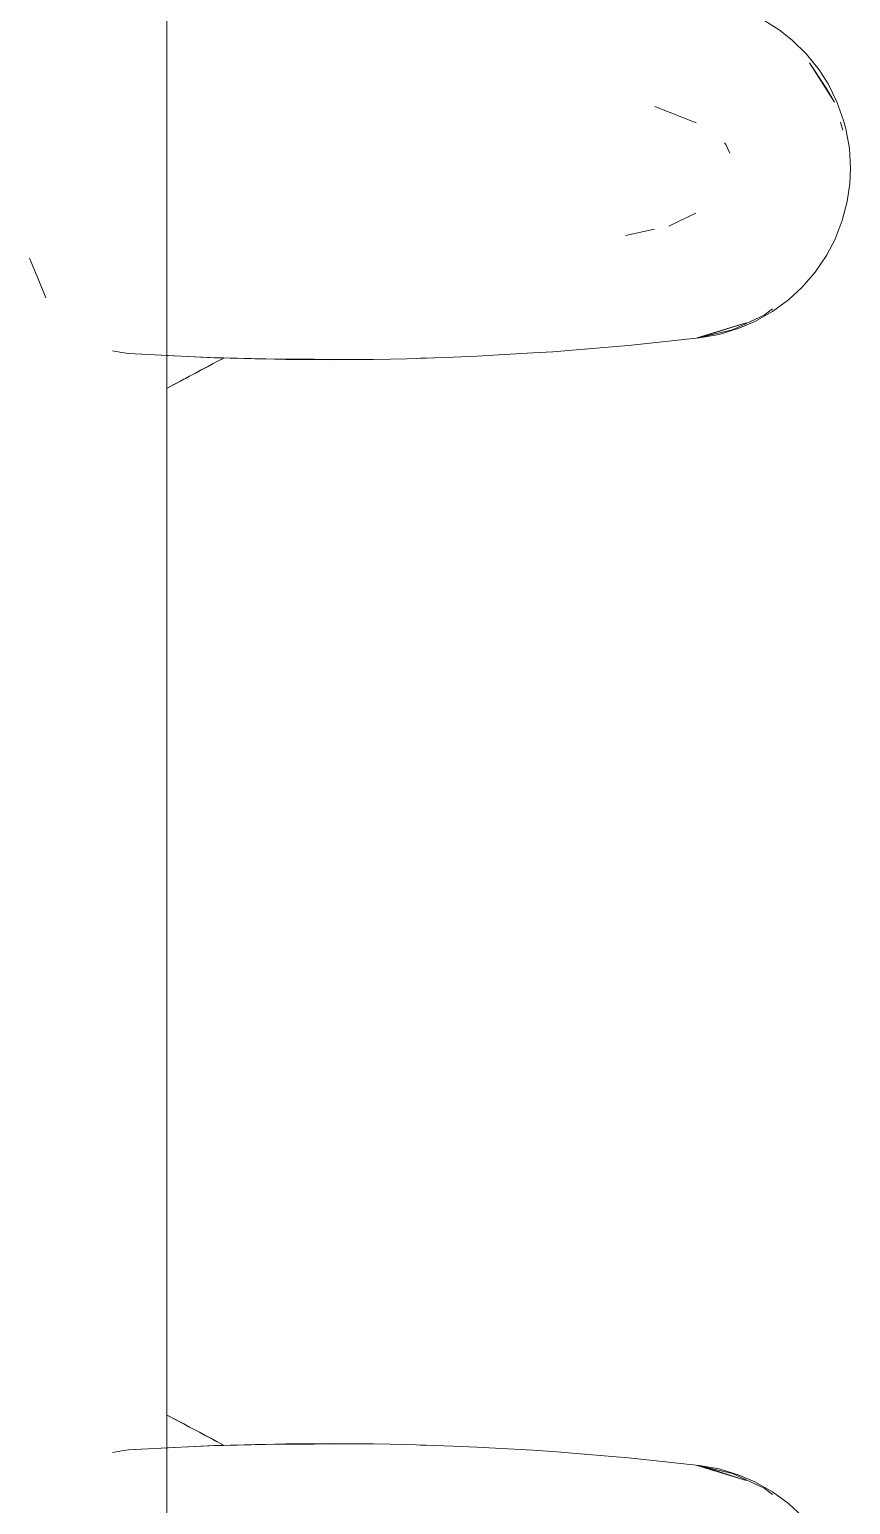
# Model space of a CAD drawing. Header units: millimetres. Extents: x 155920 to 295199, y -4084 to 97293.
# Drawn here: x 192798.6 to 193006.7, y 33054.6 to 33428.3 of the extents above; entities that cross this region are included whole.
import ezdxf

# ---------------------------------------------------------------- set-up
doc = ezdxf.new("R2010")
doc.units = ezdxf.units.MM
doc.header["$MEASUREMENT"] = 0
doc.layers.add('G-IMPT', color=8, linetype='CONTINUOUS', lineweight=9)
doc.layers.add('I-FURN', color=8, linetype='CONTINUOUS', lineweight=9)

msp = doc.modelspace()

# ---------------------------------------------------------------- linework, layer by layer
at = {"layer": 'G-IMPT'}
for p, q in [((192984.31, 33430.95), (192988.64, 33428.22)), ((192991.94, 33425.6), (192988.64, 33428.22)), ((192995.55, 33422.05), (192991.94, 33425.6)), ((192995.55, 33422.05), (192998.74, 33418.07)), ((193002.6, 33409.92), (192996.28, 33419.87)), ((193000.44, 33413.59), (192996.28, 33419.87)), ((193001.01, 33414.52), (192998.74, 33418.07)), ((193003.25, 33410.01), (193001.01, 33414.52)), ((193002.6, 33409.92), (193000.44, 33413.59)), ((192957.12, 33408.84), (192967.54, 33404.7)), ((193003.25, 33410.01), (193004.96, 33405.24)), ((193004.16, 33404.8), (193004.78, 33402.77)), ((193005.52, 33403.11), (193004.96, 33405.24)), ((193006.4, 33398.16), (193005.52, 33403.11)), ((192975.07, 33399.17), (192974.77, 33399.62)), ((192976.08, 33396.95), (192975.07, 33399.17)), ((193006.7, 33393.12), (193006.4, 33398.16)), ((193006.7, 33393.12), (193006.53, 33389.28)), ((193005.88, 33384.76), (193006.53, 33389.28)), ((193005.88, 33384.76), (193004.62, 33379.9)), ((192967.45, 33381.75), (192960.67, 33378.48)), ((192949.62, 33376.14), (192957.05, 33377.71)), ((193002.78, 33375.18), (193004.62, 33379.9)), ((193000.59, 33371.02), (193002.78, 33375.18)), ((192798.57, 33370.34), (192800.9, 33364.71)), ((193000.59, 33371.02), (192997.76, 33366.85)), ((192997.76, 33366.85), (192994.44, 33363.02)), ((192802.74, 33360.32), (192800.9, 33364.71)), ((192991, 33359.85), (192994.44, 33363.02)), ((192991, 33359.85), (192986.92, 33356.86)), ((192976.79, 33352.22), (192984.85, 33355.95)), ((192982.48, 33354.34), (192978.24, 33352.53)), ((192982.48, 33354.34), (192986.92, 33356.86)), ((192986.96, 33357.55), (192984.85, 33355.95)), ((192967.82, 33350.17), (192980.28, 33354)), ((192967.82, 33350.17), (192971.13, 33351.09)), ((192968.33, 33350.17), (192973.38, 33351.07)), ((192976.79, 33352.22), (192968.38, 33350.3)), ((192980.28, 33354), (192971.13, 33351.09)), ((192978.24, 33352.53), (192973.38, 33351.07)), ((192819.59, 33346.93), (192821.99, 33346.49)), ((192931.22, 33346.67), (192946.28, 33347.92)), ((192939.4, 33347.32), (192941.08, 33347.49)), ((192946.28, 33347.92), (192950.41, 33348.27)), ((192950.41, 33348.27), (192968.33, 33350.17)), ((192823.64, 33346.24), (192821.99, 33346.49)), ((192845.42, 33345.15), (192823.64, 33346.24)), ((192823.64, 33346.24), (192825.24, 33346.12)), ((192845.42, 33345.15), (192825.24, 33346.12)), ((192844.21, 33345.19), (192833.39, 33345.74)), ((192865.61, 33344.68), (192844.21, 33345.19)), ((192855.77, 33344.85), (192844.21, 33345.19)), ((192844.21, 33345.19), (192845.42, 33345.15)), ((192865.61, 33344.68), (192845.42, 33345.15)), ((192885.79, 33344.73), (192855.77, 33344.85)), ((192865.61, 33344.68), (192855.77, 33344.85)), ((192855.77, 33344.85), (192875, 33344.64)), ((192863.57, 33344.7), (192861.66, 33344.78)), ((192865.61, 33344.72), (192863.57, 33344.7)), ((192885.79, 33344.73), (192865.61, 33344.68)), ((192885.79, 33344.73), (192875, 33344.64)), ((192885.79, 33344.73), (192894.21, 33344.9)), ((192905.97, 33345.28), (192894.21, 33344.9)), ((192899.15, 33345.03), (192897.65, 33345.02)), ((192901.08, 33345.14), (192899.15, 33345.03)), ((192905.97, 33345.28), (192911.99, 33345.54)), ((192926.13, 33346.35), (192911.99, 33345.54)), ((192931.22, 33346.67), (192926.13, 33346.35)), ((192819.59, 33067.75), (192821.99, 33068.19)), ((192823.64, 33068.44), (192821.99, 33068.19)), ((192845.42, 33069.53), (192823.64, 33068.44)), ((192823.64, 33068.44), (192825.24, 33068.56)), ((192845.42, 33069.53), (192825.24, 33068.56)), ((192844.21, 33069.49), (192833.39, 33068.94)), ((192865.61, 33070), (192844.21, 33069.49)), ((192855.77, 33069.83), (192844.21, 33069.49)), ((192844.21, 33069.49), (192845.42, 33069.53)), ((192865.61, 33070), (192845.42, 33069.53)), ((192855.77, 33069.83), (192875, 33070.04)), ((192865.61, 33070), (192855.77, 33069.83)), ((192885.79, 33069.95), (192855.77, 33069.83)), ((192863.57, 33069.98), (192861.66, 33069.9)), ((192865.61, 33069.96), (192863.57, 33069.98)), ((192885.79, 33069.95), (192865.61, 33070)), ((192885.79, 33069.95), (192875, 33070.04)), ((192885.79, 33069.95), (192894.21, 33069.78)), ((192905.97, 33069.4), (192894.21, 33069.78)), ((192899.15, 33069.65), (192897.65, 33069.66)), ((192901.08, 33069.54), (192899.15, 33069.65)), ((192905.97, 33069.4), (192911.99, 33069.14)), ((192926.13, 33068.33), (192911.99, 33069.14)), ((192931.22, 33068.01), (192926.13, 33068.33)), ((192931.22, 33068.01), (192946.28, 33066.76)), ((192939.4, 33067.36), (192941.08, 33067.19)), ((192946.28, 33066.76), (192950.41, 33066.41)), ((192950.41, 33066.41), (192968.33, 33064.51)), ((192967.82, 33064.51), (192980.28, 33060.68)), ((192967.82, 33064.51), (192971.13, 33063.59)), ((192968.33, 33064.51), (192973.38, 33063.61)), ((192976.79, 33062.46), (192968.38, 33064.38)), ((192980.28, 33060.68), (192971.13, 33063.59)), ((192978.24, 33062.15), (192973.38, 33063.61)), ((192976.79, 33062.46), (192984.85, 33058.73)), ((192982.48, 33060.34), (192978.24, 33062.15)), ((192982.48, 33060.34), (192986.92, 33057.82)), ((192986.96, 33057.13), (192984.85, 33058.73)), ((192991, 33054.83), (192986.92, 33057.82)), ((192991, 33054.83), (192994.44, 33051.66))]:
    msp.add_line(p, q, dxfattribs=at)
at = {"layer": 'I-FURN'}
for p, q in [((192833.39, 32207.34), (192833.39, 34207.34)), ((192843.13, 33342.58), (192844.13, 33343.12)), ((192844.67, 33343.4), (192843.67, 33342.87)), ((192844.13, 33343.12), (192845.13, 33343.65)), ((192845.67, 33343.94), (192844.67, 33343.4)), ((192845.13, 33343.65), (192846.13, 33344.18)), ((192846.67, 33344.46), (192845.67, 33343.94)), ((192846.13, 33344.18), (192847.12, 33344.71)), ((192847.65, 33344.99), (192846.67, 33344.46)), ((192847.12, 33344.71), (192847.28, 33344.79)), ((192836.16, 33338.88), (192837.13, 33339.4)), ((192837.67, 33339.68), (192836.68, 33339.16)), ((192837.13, 33339.4), (192838.12, 33339.92)), ((192838.66, 33340.21), (192837.67, 33339.68)), ((192838.12, 33339.92), (192839.12, 33340.45)), ((192839.65, 33340.74), (192838.66, 33340.21)), ((192839.12, 33340.45), (192840.11, 33340.98)), ((192840.66, 33341.27), (192839.65, 33340.74)), ((192840.11, 33340.98), (192841.12, 33341.51)), ((192841.66, 33341.8), (192840.66, 33341.27)), ((192841.12, 33341.51), (192842.12, 33342.05)), ((192842.67, 33342.34), (192841.66, 33341.8)), ((192842.12, 33342.05), (192843.13, 33342.58)), ((192843.67, 33342.87), (192842.67, 33342.34)), ((192833.29, 33337.35), (192834.23, 33337.85)), ((192834.74, 33338.12), (192833.79, 33337.62)), ((192834.23, 33337.85), (192835.19, 33338.36)), ((192835.71, 33338.64), (192834.74, 33338.12)), ((192835.19, 33338.36), (192836.16, 33338.88)), ((192836.68, 33339.16), (192835.71, 33338.64)), ((192833.29, 33077.33), (192834.23, 33076.83)), ((192834.74, 33076.56), (192833.79, 33077.06)), ((192834.23, 33076.83), (192835.19, 33076.32)), ((192835.71, 33076.04), (192834.74, 33076.56)), ((192835.19, 33076.32), (192836.16, 33075.81)), ((192836.68, 33075.52), (192835.71, 33076.04)), ((192836.16, 33075.81), (192837.13, 33075.28)), ((192837.67, 33075), (192836.68, 33075.52)), ((192837.13, 33075.28), (192838.12, 33074.76)), ((192838.66, 33074.48), (192837.67, 33075)), ((192838.12, 33074.76), (192839.12, 33074.23)), ((192839.65, 33073.94), (192838.66, 33074.48)), ((192839.12, 33074.23), (192840.11, 33073.7)), ((192840.66, 33073.41), (192839.65, 33073.94)), ((192840.11, 33073.7), (192841.12, 33073.17)), ((192841.66, 33072.88), (192840.66, 33073.41)), ((192841.12, 33073.17), (192842.12, 33072.63)), ((192842.67, 33072.34), (192841.66, 33072.88)), ((192842.12, 33072.63), (192843.13, 33072.1)), ((192843.67, 33071.81), (192842.67, 33072.34)), ((192843.13, 33072.1), (192844.13, 33071.56)), ((192844.67, 33071.28), (192843.67, 33071.81)), ((192844.13, 33071.56), (192845.13, 33071.03)), ((192845.67, 33070.75), (192844.67, 33071.28)), ((192845.13, 33071.03), (192846.13, 33070.5)), ((192846.67, 33070.22), (192845.67, 33070.75)), ((192846.13, 33070.5), (192847.12, 33069.97)), ((192847.65, 33069.69), (192846.67, 33070.22)), ((192847.12, 33069.97), (192847.28, 33069.89))]:
    msp.add_line(p, q, dxfattribs=at)

doc.saveas('drawing.dxf')
